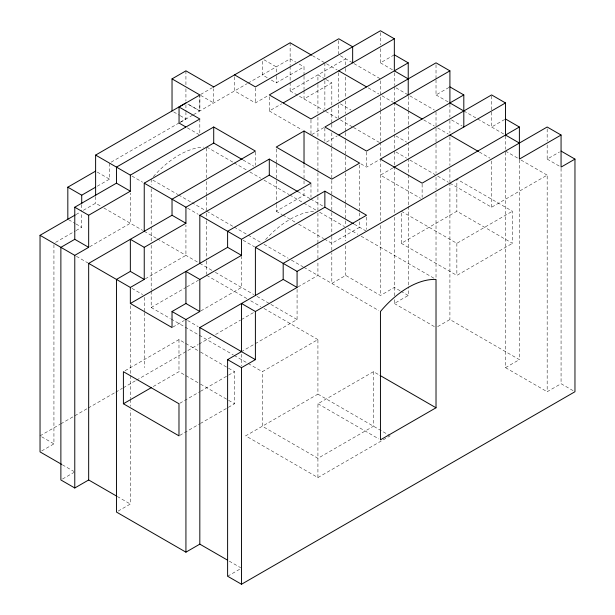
<?xml version="1.0" encoding="UTF-8"?>
<svg xmlns="http://www.w3.org/2000/svg" width="615" height="615" viewBox="0 0 615 615"><rect width="100%" height="100%" fill="white"/><g stroke="black" fill="none" stroke-linecap="round" stroke-linejoin="round"><path stroke-width="0.46" stroke-dasharray="3.08 2.31" d="M193.441 114.697L199.837 110.984L199.89 95.917M180.649 122.124L192.641 115.166M200.651 94.449L212.506 87.599M111.169 162.152L179.28 122.823M180.11 122.347L185.93 118.987L185.93 112.384M199.837 110.984L187.56 103.889L199.821 110.969L247.168 83.632M247.999 83.156L290.134 58.825L295.853 62.13M97.247 186.23L109.508 179.15L109.508 163.106M271.338 80.058L276.235 82.894L304.025 66.85L304.025 75.345M234.553 76.76L234.553 90.912L255.394 102.943L268.632 95.302M75.999 214.543L80.088 212.183M83.356 210.292L95.617 203.219L100.576 206.079M290.134 66.374L290.134 90.912L345.707 58.825L345.707 67.45M269.293 96.809L269.293 110.969L281.693 103.804M55.565 242.379L75.184 231.056M75.999 230.587L81.718 227.281L81.718 213.128M331.816 104.965L331.816 82.894L304.025 98.938L304.025 90.443M380.447 48.677L380.447 62.838L394.338 54.812M89.705 246.738L130.349 223.268L130.349 193.072M311.797 134.554L324.205 127.39M326.519 142.096L337.274 135.892M436.02 79.827L436.02 94.925L449.096 87.376M145.278 278.826L185.93 255.356L185.93 225.159M276.235 204.534L276.235 211.237L304.025 195.193L304.025 189.451M360.828 163.813L366.548 167.119L379.786 159.477M151.19 291.218L151.19 307.5L186.03 287.389M186.86 286.905L198.476 280.202M392.847 167.98L380.447 175.137L420.491 198.261M504.677 119.464L491.6 127.013L491.6 95.871M172.853 327.08L184.292 320.476M200.859 310.913L241.503 287.443L241.503 256.301M125.06 370.714L178.98 339.588L199.714 351.557M40.037 435.851L60.009 424.319M60.839 423.843L87.461 408.468M88.291 407.991L114.92 392.616M115.751 392.139L122.408 388.296M123.238 387.811L135.715 380.608M136.545 380.132L198.115 344.585M198.945 344.1L212.26 336.42M215.588 334.499L240.55 320.084M241.38 319.608L254.687 311.92M297.952 286.944L317.924 275.412L317.924 261.021M41.674 450.949L53.935 443.869L53.935 243.325M153.266 386.52L178.98 371.675L199.714 383.645M400.058 290.749L394.338 287.451L380.447 295.469L345.707 275.412L331.816 283.438L331.816 252.734M401.288 213.128L401.288 243.325L456.86 211.237L512.441 243.325L512.441 211.237L456.86 179.15L456.86 211.237M547.173 144.94L547.173 159.101L559.435 152.02M297.076 289.334L297.076 319.531L241.503 351.619L241.503 365.994M449.911 183.162L491.6 207.224L547.173 175.144L547.173 391.732L561.065 383.706L573.326 390.786M179.811 403.279L199.714 391.786M200.544 391.309L234.553 371.675L234.553 403.763L200.544 423.397M401.288 211.237L456.86 243.325L512.441 211.237M62.515 479.024L73.954 472.42M248.245 363.534L262.344 371.675L317.924 339.588L317.924 394.138L245.669 435.851L317.924 477.563L390.171 435.851M394.338 299.659L394.338 303.495L408.229 295.469L408.229 286.851M179.811 435.366L199.714 423.873M401.288 243.325L456.86 275.412L512.441 243.325M118.088 511.111L130.349 504.031L130.349 410.113M437.657 326.611L449.911 319.531L519.383 359.644L519.383 159.562M317.924 477.563L317.924 403.763L373.497 371.675L379.255 374.996M505.492 152.036L505.492 367.662L519.383 359.644M227.612 576.232L240.688 568.675M380.447 62.838L392.701 69.918M436.02 94.925L449.911 102.943M463.81 110.969L476.886 118.518M477.701 118.987L505.492 135.031M547.173 159.101L559.435 166.173M340.395 55.757L353.148 63.122M353.979 63.599L380.447 78.881M395.975 87.845L408.229 94.925M409.867 95.871L434.382 110.024M451.548 119.933L462.173 126.067M505.492 151.075L517.753 158.155M521.02 160.038L547.173 175.144M312.458 55.673L324.043 62.361M326.504 63.783L337.128 69.918M368.185 87.845L378.809 93.98M382.076 95.871L393.523 102.474M423.758 119.933L434.382 126.067M437.657 127.951L448.281 134.085M479.339 152.02L489.963 158.155M299.121 64.014L304.025 66.85M325.274 79.12L317.924 74.869L317.924 83.509M326.096 79.589L331.816 82.894M263.981 59.77L276.235 66.85L276.235 75.345M340.395 103.889L351.019 110.024M395.975 135.977L406.6 142.111M267.248 77.698L262.344 74.869L262.344 60.716M290.134 90.912L324.043 110.492M325.689 111.438L337.128 118.049M340.395 119.933L352.656 127.013M353.471 127.482L380.447 143.057M395.975 152.02L406.6 158.155M409.867 160.038L435.205 174.668M437.657 176.082L448.281 182.217M269.293 110.969L301.98 129.842M200.636 95.394L213.713 102.943L213.713 88.791M173.668 111.915L179.388 115.213M180.203 115.689L185.93 118.987M187.36 127.843L198.991 134.554M243.14 160.038L253.764 166.173M297.898 191.657L309.829 198.545M310.66 199.029L323.936 206.686M354.294 224.214L365.733 230.817M206.771 147.062L233.308 162.391M234.138 162.867L246.584 170.055M249.905 171.969L260.683 178.196M264.004 180.11L288.889 194.478M289.719 194.955L302.987 202.619M303.818 203.096L317.094 210.761M319.585 212.198L344.538 226.604M347.859 228.526L357.845 234.284M361.166 236.206L434.359 278.464M276.235 211.237L282.047 214.589M282.877 215.073L295.315 222.253M298.636 224.168L323.521 238.535M324.351 239.012L331.816 243.325L359.606 227.281L359.606 220.577M400.88 291.226L408.229 295.469M394.338 303.495L435.205 327.088M505.492 367.662L547.173 391.732M152.851 180.11L177.735 194.478M178.565 194.955L191.004 202.143M191.834 202.619L205.94 210.761M206.771 211.237L233.308 226.566M234.138 227.043L247.415 234.707M248.245 235.184L261.513 242.848M264.004 244.286L288.127 258.208M291.456 260.13L303.095 266.856M303.925 267.333L378.779 310.552M131.987 176.082L142.611 182.217M187.56 208.17L198.184 214.304M243.14 240.257L254.579 246.861M97.247 172.077L109.508 179.15M103.889 207.993L142.611 230.348M144.241 231.294L156.502 238.374M157.325 238.843L198.184 262.436M199.821 263.381L212.083 270.454M215.35 272.345L253.764 294.524M257.032 296.407L270.108 303.956M270.923 304.433L297.076 319.531M206.771 275.412L247.415 298.882M250.728 300.796L260.683 306.547M264.004 308.461L317.924 339.588M68.642 219.732L75.184 223.506M75.999 223.975L81.718 227.281M317.924 394.138L389.38 435.389M76.406 256.301L87.853 262.905M131.987 288.389L142.611 294.524M187.56 320.476L198.184 326.611M151.19 307.5L170.27 318.516M171.101 318.993L184.369 326.657M185.2 327.134L198.476 334.798M199.306 335.275L233.308 354.917M234.138 355.393L247.415 363.058M317.924 403.763L378.802 438.91M200.544 352.041L234.553 371.675M200.544 384.129L234.553 403.763M41.674 436.796L53.935 443.869M62.369 464.786L73.946 471.467M117.273 496.482L130.349 504.031M229.241 561.126L240.688 567.737M561.065 168.31L561.065 383.706M547.173 128.896L547.173 141.166M505.492 135.977L505.492 149.191M491.6 160.984L491.6 207.224M456.86 243.325L456.86 275.412M449.911 104.135L449.911 117.104M449.911 120.409L449.911 132.855M449.911 136.684L449.911 165.404M449.911 169.01L449.911 181.679M449.911 182.632L449.911 319.531M436.02 64.721L436.02 78.881M436.02 111.922L436.02 143.549M436.02 144.51L436.02 173.261M436.02 177.097L436.02 189.551M436.02 193.387L436.02 278.68M422.128 184.108L422.128 197.315M408.229 96.347L408.229 109.747M408.229 110.708L408.229 125.06M408.229 126.021L408.229 141.342M408.229 142.296L408.229 157.617M408.229 158.57L408.229 173.891M408.229 174.845L408.229 205.479M408.229 206.44L408.229 285.898M394.338 72.747L394.338 85.447M394.338 86.9L394.338 101.729M394.338 102.236L394.338 150.152M394.338 151.113L394.338 165.489M394.338 166.45L394.338 213.736M394.338 217.241L394.338 295.823M380.447 32.641L380.447 44.903M380.447 80.796L380.447 110.024M380.447 110.969L380.447 141.173M380.447 142.134L380.447 157.463M380.447 158.424L380.447 221.677M380.447 225.513L380.447 295.469M373.497 371.675L373.497 426.226L317.924 458.306L262.344 426.226L262.344 371.675M366.548 152.02L366.548 167.119M366.548 217.133L366.548 229.403M359.606 165.02L359.606 211.96M359.606 212.913L359.606 219.617M345.707 68.411L345.707 73.2M345.707 77.036L345.707 97.162M345.707 100.991L345.707 113.452M345.707 117.288L345.707 131.664M345.707 132.617L345.707 139.328M345.707 140.289L345.707 171.916M345.707 172.869L345.707 203.542M345.707 204.495L345.707 219.832M345.707 220.793L345.707 225.582M345.707 229.41L345.707 240.911M345.707 245.708L345.707 275.412M338.765 40.659L338.765 53.874M338.765 72.747L338.765 101.06M338.765 104.834L338.765 118.049M331.816 108.801L331.816 123.192M331.816 124.153L331.816 128.95M331.816 132.786L331.816 147.185M331.816 148.138L331.816 196.116M331.816 196.393L331.816 211.714M331.816 212.675L331.816 235.66M331.816 236.421L331.816 251.773M324.866 62.838L324.866 76.99M324.866 80.765L324.866 109.078M324.866 127.951L324.866 141.166M317.924 84.463L317.924 113.252M317.924 117.088L317.924 137.237M317.924 141.081L317.924 171.785M317.924 172.746L317.924 195.77M317.924 196.731L317.924 212.083M317.924 213.044L317.924 243.748M317.924 244.709L317.924 260.06M310.975 119.933L310.975 135.031M310.975 184.108L310.975 197.315M304.025 76.283L304.025 89.498M304.025 164.543L304.025 179.872M304.025 180.825L304.025 185.615M290.134 42.781L290.134 65.436M276.235 76.283L276.235 82.894M276.235 148.976L276.235 163.344M276.235 164.305L276.235 179.634M276.235 180.587L276.235 203.573M255.394 87.845L255.394 102.943M255.394 152.02L255.394 165.227M206.771 148.023L206.771 177.72M206.771 181.548L206.771 195.916M206.771 196.869L206.771 212.198M206.771 213.159L206.771 219.863M206.771 220.816L206.771 260.091M206.771 261.044L206.771 274.459M199.821 94.925L199.821 110.969M199.821 118.987L199.821 134.085M185.93 70.856L185.93 85.016M185.93 88.791L185.93 101.06M185.93 104.834L185.93 111.438M178.98 339.588L178.98 371.675M151.19 179.15L151.19 184.9M151.19 188.728L151.19 226.089M151.19 227.043L151.19 241.411M151.19 245.239L151.19 290.257M144.241 297.368L144.241 311.613M144.241 312.566L144.241 367.662M130.349 305.655L130.349 374.658M130.349 375.611L130.349 398.612M130.349 399.573L130.349 406.284M95.617 196.608L95.617 203.219M81.718 204.634L81.718 211.237M153.343 176.651A83.509 48.216 -60 0 1 203.527 147.085M265.588 239.604A83.509 48.216 -60 0 1 315.772 211.222"/><path stroke-width="0.92" d="M172.031 110.969L172.031 78.881L185.93 70.856L213.713 86.9M95.617 195.67L95.617 155.088L185.93 102.943M213.336 87.122L290.134 42.781L311.636 55.196M185.699 126.882L179.05 123.054L179.05 107.01L199.89 94.971L172.031 78.881M67.827 219.263L67.827 187.175L95.617 171.131M67.827 187.175L81.718 195.193L95.617 187.175M130.349 191.18L88.668 215.25L88.668 247.338L74.776 239.312L74.776 207.224L116.458 183.162L130.349 191.18L130.349 175.137L213.713 127.013L255.394 151.075L172.031 199.206L172.031 215.25L88.668 263.381L88.668 479.969L116.458 496.013M61.538 464.31L40.037 451.894L40.037 235.307L75.184 215.012M144.241 231.294L144.241 183.162L213.713 143.057L242.318 159.569M283.354 102.851L394.338 38.768L394.338 70.856L310.975 118.987L269.293 94.925L380.447 30.75L394.338 38.768M74.776 239.312L60.877 247.338L60.877 479.969L74.776 487.987L88.668 479.969M40.037 235.307L74.776 255.356L88.668 247.338M408.229 94.925L408.229 62.838L394.338 70.856L408.229 78.881M304.025 131.018L276.235 147.062L331.816 179.15L359.606 163.106L304.025 131.018L304.025 163.59M185.93 207.224L269.293 159.101L310.975 183.162L227.612 231.294L227.612 247.338L130.349 303.487L130.349 287.443L144.241 279.425L144.241 247.338L185.93 223.268L185.93 207.224L144.241 183.162M199.821 263.381L199.821 215.25L269.293 175.137L297.898 191.657M338.927 134.939L449.911 70.856L449.911 102.943L463.81 110.969M144.241 279.425L130.349 271.4L116.458 279.425L116.458 512.057L185.93 552.162L199.821 544.144L227.612 560.188M463.81 127.013L463.81 94.925L366.548 151.075L324.866 127.013L436.02 62.838L449.911 70.856M199.821 215.25L241.503 239.312L324.866 191.18L366.548 215.25L283.184 263.381L283.184 279.425L199.821 327.557L199.821 544.144M130.349 303.487L172.031 327.557L172.031 311.513L185.93 303.487L185.93 271.4L199.821 279.425L241.503 255.356L241.503 239.312M255.394 295.469L255.394 247.338L324.866 207.224L353.471 223.745M393.677 167.503L505.492 102.943L505.492 135.031L519.383 143.057M172.031 311.513L185.93 319.531L199.821 311.513L199.821 279.425M561.065 135.031L547.173 127.013L297.076 271.4L297.076 287.443L255.394 311.505L241.503 303.487L241.503 351.619L227.612 359.637L227.612 576.232L241.503 584.25L574.963 391.732L574.963 159.101L561.065 167.119L561.065 135.031L519.383 159.101L519.383 127.013L422.128 183.162L380.447 159.101L491.6 94.925L505.492 102.943M123.4 403.763L178.98 435.851L178.98 403.763L123.4 371.675L123.4 403.763L151.605 387.481M227.612 359.637L241.503 367.662L255.394 359.637L255.394 311.505M436.02 407.776L380.447 439.856L380.447 311.513A83.509 48.216 -60 0 1 436.02 279.425L436.02 407.776L380.078 375.473M394.338 54.812L408.229 62.838M449.911 86.9L463.81 94.925M505.492 118.987L519.383 127.013M561.065 151.075L574.963 159.101M338.765 70.856L366.548 86.9M394.338 102.943L422.128 118.987M449.911 135.031L478.524 151.544M234.553 74.869L255.394 86.9L338.765 38.768L352.656 46.794L352.656 62.838M179.05 107.01L199.821 118.987L116.458 167.119L116.458 183.162M95.617 155.088L130.349 175.137M255.394 247.338L297.076 271.4M172.031 215.25L185.93 223.268M227.612 247.338L241.503 255.356M283.184 279.425L297.076 287.443M74.776 207.224L88.668 215.25M144.241 247.338L130.349 239.312L130.349 271.4M185.93 303.487L199.821 311.513M88.668 263.381L130.349 287.443M199.821 327.557L255.394 359.637M324.866 191.18L324.866 207.224M269.293 159.101L269.293 175.137M241.503 367.662L241.503 584.25M213.713 127.013L213.713 143.057M185.93 319.531L185.93 552.162M81.718 195.193L81.718 203.688M74.776 255.356L74.776 487.987"/></g></svg>
